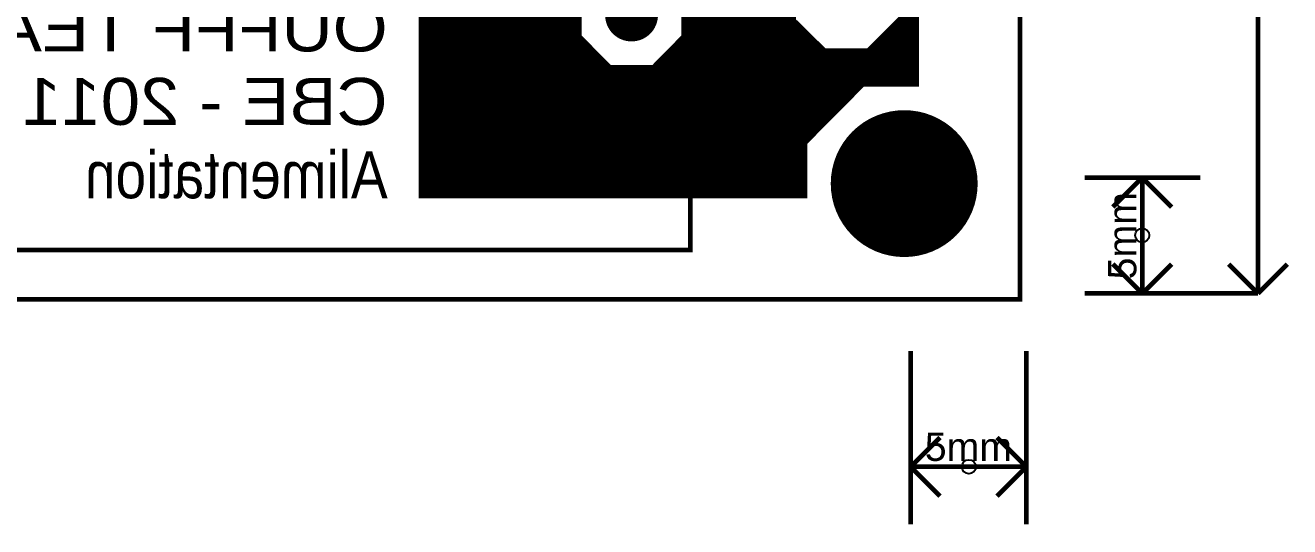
# Model space of a CAD drawing. Extents: x -1.81 to 1.81, y -3.04 to 3.03.
# Drawn here: x -0.346 to 1.806, y -3.037 to -2.183 of the extents above; entities that cross this region are included whole.
import ezdxf

# ---------------------------------------------------------------- set-up
doc = ezdxf.new("R2010")
doc.units = 0
doc.layers.get('0').update_dxf_attribs({"linetype": 'CONTINUOUS'})

# ---------------------------------------------------------------- blocks, each defined once
blk = doc.blocks.new('EPAD')
at = {"const_width": 0.5}
blk.add_lwpolyline([(-0.25, 0, 1), (0.25, 0, 1)], format="xyb", close=True, dxfattribs=at)

msp = doc.modelspace()

# ---------------------------------------------------------------- linework, layer by layer
for points, const_width in [([(-1.802, -2.65), (1.347, -2.65), (1.347, 2.861), (-1.802, 2.861), (-1.802, -2.65)], 0.008), ([(1.752, -2.64), (1.752, 2.871)], 0.008), ([(-1.213, -2.566), (0.786, -2.566), (0.786, -0.566), (-1.213, -0.566), (-1.213, -2.566)], 0.008), ([(0.941, -2.093), (0.941, -2.184), (1.006, -2.248), (1.097, -2.248), (1.15, -2.195), (1.15, -2.263), (1.071, -2.263), (0.96, -2.375), (0.96, -2.453), (0.349, -2.453), (0.349, -2.06)], 0.05), ([(0.64, -2.276), (0.732, -2.276), (0.796, -2.211), (0.796, -2.12), (0.732, -2.056), (0.64, -2.056), (0.576, -2.12), (0.576, -2.211), (0.64, -2.276)], 0.05), ([(1.457, -2.443), (1.654, -2.443)], 0.008), ([(1.555, -2.443), (1.505, -2.493)], 0.008), ([(1.555, -2.64), (1.555, -2.443)], 0.008), ([(1.555, -2.443), (1.605, -2.493)], 0.008), ([(1.555, -2.64), (1.505, -2.59)], 0.008), ([(1.555, -2.64), (1.605, -2.59)], 0.008), ([(1.752, -2.64), (1.702, -2.59)], 0.008), ([(1.752, -2.64), (1.802, -2.59)], 0.008), ([(1.457, -2.64), (1.752, -2.64)], 0.008), ([(1.161, -2.738), (1.161, -3.033)], 0.008), ([(1.358, -2.738), (1.358, -3.033)], 0.008), ([(1.161, -2.935), (1.211, -2.885)], 0.008), ([(1.358, -2.935), (1.308, -2.885)], 0.008), ([(1.161, -2.935), (1.358, -2.935)], 0.008), ([(1.161, -2.935), (1.211, -2.985)], 0.008), ([(1.358, -2.935), (1.308, -2.985)], 0.008)]:
    msp.add_lwpolyline(points, dxfattribs=dict(const_width=const_width))
for points in [[(0.477, -2.453), (0.477, 0.559)], [(0.478, -2.453), (0.478, 0.559)], [(0.479, -2.453), (0.479, 0.559)], [(0.48, -2.453), (0.48, 0.559)], [(0.481, -2.453), (0.481, 0.559)], [(0.482, -2.453), (0.482, 0.559)], [(0.483, -2.453), (0.483, 0.559)], [(0.484, -2.453), (0.484, 0.559)], [(0.485, -2.453), (0.485, 0.559)], [(0.486, -2.453), (0.486, 0.559)], [(0.487, -2.453), (0.487, 0.559)], [(0.488, -2.453), (0.488, 0.559)], [(0.489, -2.453), (0.489, 0.559)], [(0.49, -2.453), (0.49, 0.559)], [(0.491, -2.453), (0.491, 0.559)], [(0.492, -2.453), (0.492, 0.559)], [(0.493, -2.453), (0.493, 0.559)], [(0.494, -2.453), (0.494, 0.559)], [(0.495, -2.453), (0.495, 0.559)], [(0.496, -2.453), (0.496, 0.559)], [(0.497, -2.453), (0.497, 0.559)], [(0.498, -2.453), (0.498, 0.559)], [(0.499, -2.453), (0.499, 0.559)], [(0.5, -2.453), (0.5, 0.559)], [(0.501, -2.453), (0.501, 0.559)], [(0.502, -2.453), (0.502, 0.559)], [(0.503, -2.453), (0.503, 0.559)], [(0.504, -2.453), (0.504, 0.559)], [(0.505, -2.453), (0.505, 0.559)], [(0.506, -2.453), (0.506, 0.559)], [(0.507, -2.453), (0.507, 0.559)], [(0.508, -2.453), (0.508, 0.559)], [(0.509, -2.453), (0.509, 0.559)], [(0.51, -2.453), (0.51, 0.559)], [(0.511, -2.453), (0.511, 0.559)], [(0.512, -2.453), (0.512, 0.559)], [(0.513, -2.453), (0.513, 0.559)], [(0.514, -2.453), (0.514, 0.559)], [(0.515, -2.453), (0.515, 0.559)], [(0.516, -2.453), (0.516, 0.559)], [(0.517, -2.453), (0.517, 0.559)], [(0.518, -2.453), (0.518, 0.559)], [(0.519, -2.453), (0.519, 0.559)], [(0.52, -2.453), (0.52, 0.559)], [(0.521, -2.453), (0.521, 0.559)], [(0.522, -2.453), (0.522, 0.559)], [(0.523, -2.453), (0.523, 0.559)], [(0.524, -2.453), (0.524, 0.559)], [(0.525, -2.453), (0.525, 0.559)], [(0.526, -2.453), (0.526, 0.559)], [(0.527, -2.453), (0.527, 0.559)], [(0.528, -2.453), (0.528, 0.559)], [(0.529, -2.453), (0.529, 0.559)], [(0.53, -2.453), (0.53, 0.559)], [(0.531, -2.453), (0.531, 0.559)], [(0.532, -2.453), (0.532, 0.559)], [(0.533, -2.453), (0.533, 0.559)], [(0.534, -2.453), (0.534, 0.559)], [(0.535, -2.453), (0.535, 0.559)], [(0.536, -2.453), (0.536, 0.559)], [(0.537, -2.453), (0.537, 0.559)], [(0.538, -2.453), (0.538, 0.559)], [(0.539, -2.453), (0.539, 0.559)], [(0.54, -2.453), (0.54, 0.559)], [(0.541, -2.453), (0.541, 0.559)], [(0.542, -2.453), (0.542, 0.559)], [(0.543, -2.453), (0.543, 0.559)], [(0.544, -2.453), (0.544, 0.559)], [(0.545, -2.453), (0.545, 0.559)], [(0.546, -2.453), (0.546, 0.559)], [(0.472, -2.453), (0.472, -0.183)], [(0.473, -2.453), (0.473, -0.182)], [(0.474, -2.453), (0.474, -0.181)], [(0.475, -2.453), (0.475, -0.18)], [(0.476, -2.453), (0.476, -0.179)], [(0.547, -2.453), (0.547, -0.178)], [(0.548, -2.453), (0.548, -0.179)], [(0.549, -2.453), (0.549, -0.18)], [(0.55, -2.453), (0.55, -0.181)], [(0.551, -2.453), (0.551, -0.182)], [(0.552, -2.453), (0.552, -0.183)], [(0.553, -2.453), (0.553, -0.184)], [(0.554, -2.453), (0.554, -0.185)], [(0.555, -2.453), (0.555, -0.186)], [(0.556, -2.453), (0.556, -0.187)], [(0.557, -2.453), (0.557, -0.188)], [(0.558, -2.453), (0.558, -0.189)], [(0.559, -2.453), (0.559, -0.19)], [(0.56, -2.453), (0.56, -0.191)], [(0.561, -2.453), (0.561, -0.192)], [(0.562, -2.453), (0.562, -0.193)], [(0.563, -2.453), (0.563, -0.194)], [(0.564, -2.453), (0.564, -0.195)], [(0.565, -2.453), (0.565, -0.196)], [(0.566, -2.453), (0.566, -0.197)], [(0.567, -2.453), (0.567, -0.198)], [(0.568, -2.453), (0.568, -0.199)], [(0.569, -2.453), (0.569, -0.2)], [(0.57, -2.453), (0.57, -0.201)], [(0.571, -2.453), (0.571, -0.202)], [(0.572, -2.453), (0.572, -0.203)], [(0.573, -2.453), (0.573, -0.204)], [(0.574, -2.453), (0.574, -0.205)], [(0.575, -2.453), (0.575, -0.206)], [(0.576, -2.453), (0.576, -0.207)], [(0.471, -2.453), (0.471, -0.387)], [(0.45, -2.453), (0.45, -0.408)], [(0.451, -2.453), (0.451, -0.407)], [(0.452, -2.453), (0.452, -0.406)], [(0.453, -2.453), (0.453, -0.405)], [(0.454, -2.453), (0.454, -0.404)], [(0.455, -2.453), (0.455, -0.403)], [(0.456, -2.453), (0.456, -0.402)], [(0.457, -2.453), (0.457, -0.401)], [(0.458, -2.453), (0.458, -0.4)], [(0.459, -2.453), (0.459, -0.399)], [(0.46, -2.453), (0.46, -0.398)], [(0.461, -2.453), (0.461, -0.397)], [(0.462, -2.453), (0.462, -0.396)], [(0.463, -2.453), (0.463, -0.395)], [(0.464, -2.453), (0.464, -0.394)], [(0.465, -2.453), (0.465, -0.393)], [(0.466, -2.453), (0.466, -0.392)], [(0.467, -2.453), (0.467, -0.391)], [(0.468, -2.453), (0.468, -0.39)], [(0.469, -2.453), (0.469, -0.389)], [(0.47, -2.453), (0.47, -0.388)], [(0.428, -2.453), (0.428, -0.43)], [(0.429, -2.453), (0.429, -0.429)], [(0.43, -2.453), (0.43, -0.428)], [(0.431, -2.453), (0.431, -0.427)], [(0.432, -2.453), (0.432, -0.426)], [(0.433, -2.453), (0.433, -0.425)], [(0.434, -2.453), (0.434, -0.424)], [(0.435, -2.453), (0.435, -0.423)], [(0.436, -2.453), (0.436, -0.422)], [(0.437, -2.453), (0.437, -0.421)], [(0.438, -2.453), (0.438, -0.42)], [(0.439, -2.453), (0.439, -0.419)], [(0.44, -2.453), (0.44, -0.418)], [(0.441, -2.453), (0.441, -0.417)], [(0.442, -2.453), (0.442, -0.416)], [(0.443, -2.453), (0.443, -0.415)], [(0.444, -2.453), (0.444, -0.414)], [(0.445, -2.453), (0.445, -0.413)], [(0.446, -2.453), (0.446, -0.412)], [(0.447, -2.453), (0.447, -0.411)], [(0.448, -2.453), (0.448, -0.41)], [(0.449, -2.453), (0.449, -0.409)], [(0.407, -2.453), (0.407, -0.451)], [(0.408, -2.453), (0.408, -0.45)], [(0.409, -2.453), (0.409, -0.449)], [(0.41, -2.453), (0.41, -0.448)], [(0.411, -2.453), (0.411, -0.447)], [(0.412, -2.453), (0.412, -0.446)], [(0.413, -2.453), (0.413, -0.445)], [(0.414, -2.453), (0.414, -0.444)], [(0.415, -2.453), (0.415, -0.443)], [(0.416, -2.453), (0.416, -0.442)], [(0.417, -2.453), (0.417, -0.441)], [(0.418, -2.453), (0.418, -0.44)], [(0.419, -2.453), (0.419, -0.439)], [(0.42, -2.453), (0.42, -0.438)], [(0.421, -2.453), (0.421, -0.437)], [(0.422, -2.453), (0.422, -0.436)], [(0.423, -2.453), (0.423, -0.435)], [(0.424, -2.453), (0.424, -0.434)], [(0.425, -2.453), (0.425, -0.433)], [(0.426, -2.453), (0.426, -0.432)], [(0.427, -2.453), (0.427, -0.431)], [(0.385, -2.453), (0.385, -0.473)], [(0.386, -2.453), (0.386, -0.472)], [(0.387, -2.453), (0.387, -0.471)], [(0.388, -2.453), (0.388, -0.47)], [(0.389, -2.453), (0.389, -0.469)], [(0.39, -2.453), (0.39, -0.468)], [(0.391, -2.453), (0.391, -0.467)], [(0.392, -2.453), (0.392, -0.466)], [(0.393, -2.453), (0.393, -0.465)], [(0.394, -2.453), (0.394, -0.464)], [(0.395, -2.453), (0.395, -0.463)], [(0.396, -2.453), (0.396, -0.462)], [(0.397, -2.453), (0.397, -0.461)], [(0.398, -2.453), (0.398, -0.46)], [(0.399, -2.453), (0.399, -0.459)], [(0.4, -2.453), (0.4, -0.458)], [(0.401, -2.453), (0.401, -0.457)], [(0.402, -2.453), (0.402, -0.456)], [(0.403, -2.453), (0.403, -0.455)], [(0.404, -2.453), (0.404, -0.454)], [(0.405, -2.453), (0.405, -0.453)], [(0.406, -2.453), (0.406, -0.452)], [(0.364, -2.453), (0.364, -0.494)], [(0.365, -2.453), (0.365, -0.493)], [(0.366, -2.453), (0.366, -0.492)], [(0.367, -2.453), (0.367, -0.491)], [(0.368, -2.453), (0.368, -0.49)], [(0.369, -2.453), (0.369, -0.489)], [(0.37, -2.453), (0.37, -0.488)], [(0.371, -2.453), (0.371, -0.487)], [(0.372, -2.453), (0.372, -0.486)], [(0.373, -2.453), (0.373, -0.485)], [(0.374, -2.453), (0.374, -0.484)], [(0.375, -2.453), (0.375, -0.483)], [(0.376, -2.453), (0.376, -0.482)], [(0.377, -2.453), (0.377, -0.481)], [(0.378, -2.453), (0.378, -0.48)], [(0.379, -2.453), (0.379, -0.479)], [(0.38, -2.453), (0.38, -0.478)], [(0.381, -2.453), (0.381, -0.477)], [(0.382, -2.453), (0.382, -0.476)], [(0.383, -2.453), (0.383, -0.475)], [(0.384, -2.453), (0.384, -0.474)], [(0.349, -2.453), (0.349, -0.509)], [(0.35, -2.453), (0.35, -0.508)], [(0.351, -2.453), (0.351, -0.507)], [(0.352, -2.453), (0.352, -0.506)], [(0.353, -2.453), (0.353, -0.505)], [(0.354, -2.453), (0.354, -0.504)], [(0.355, -2.453), (0.355, -0.503)], [(0.356, -2.453), (0.356, -0.502)], [(0.357, -2.453), (0.357, -0.501)], [(0.358, -2.453), (0.358, -0.5)], [(0.359, -2.453), (0.359, -0.499)], [(0.36, -2.453), (0.36, -0.498)], [(0.361, -2.453), (0.361, -0.497)], [(0.362, -2.453), (0.362, -0.496)], [(0.363, -2.453), (0.363, -0.495)], [(0.796, -2.453), (0.796, -1.953)], [(0.797, -2.453), (0.797, -1.954)], [(0.798, -2.453), (0.798, -1.955)], [(0.799, -2.453), (0.799, -1.956)], [(0.8, -2.453), (0.8, -1.957)], [(0.801, -2.453), (0.801, -1.958)], [(0.802, -2.453), (0.802, -1.959)], [(0.803, -2.453), (0.803, -1.96)], [(0.804, -2.453), (0.804, -1.961)], [(0.805, -2.453), (0.805, -1.962)], [(0.806, -2.453), (0.806, -1.963)], [(0.807, -2.453), (0.807, -1.964)], [(0.808, -2.453), (0.808, -1.965)], [(0.809, -2.453), (0.809, -1.966)], [(0.81, -2.453), (0.81, -1.967)], [(0.811, -2.453), (0.811, -1.968)], [(0.812, -2.453), (0.812, -1.969)], [(0.813, -2.453), (0.813, -1.97)], [(0.814, -2.453), (0.814, -1.971)], [(0.815, -2.453), (0.815, -1.972)], [(0.816, -2.453), (0.816, -1.973)], [(0.817, -2.453), (0.817, -1.974)], [(0.818, -2.453), (0.818, -1.975)], [(0.819, -2.453), (0.819, -1.976)], [(0.82, -2.453), (0.82, -1.977)], [(0.821, -2.453), (0.821, -1.978)], [(0.822, -2.453), (0.822, -1.979)], [(0.823, -2.453), (0.823, -1.98)], [(0.824, -2.453), (0.824, -1.981)], [(0.825, -2.453), (0.825, -1.982)], [(0.826, -2.453), (0.826, -1.983)], [(0.827, -2.453), (0.827, -1.984)], [(0.828, -2.453), (0.828, -1.985)], [(0.829, -2.453), (0.829, -1.986)], [(0.83, -2.453), (0.83, -1.987)], [(0.831, -2.453), (0.831, -1.988)], [(0.832, -2.453), (0.832, -1.989)], [(0.833, -2.453), (0.833, -1.99)], [(0.834, -2.453), (0.834, -1.991)], [(0.835, -2.453), (0.835, -1.992)], [(0.836, -2.453), (0.836, -1.993)], [(0.837, -2.453), (0.837, -1.994)], [(0.838, -2.453), (0.838, -1.995)], [(0.839, -2.453), (0.839, -1.996)], [(0.84, -2.453), (0.84, -1.997)], [(0.841, -2.453), (0.841, -1.998)], [(0.842, -2.453), (0.842, -1.999)], [(0.843, -2.453), (0.843, -2)], [(0.844, -2.453), (0.844, -2.001)], [(0.845, -2.453), (0.845, -2.002)], [(0.846, -2.453), (0.846, -2.003)], [(0.847, -2.453), (0.847, -2.004)], [(0.848, -2.453), (0.848, -2.005)], [(0.849, -2.453), (0.849, -2.006)], [(0.85, -2.453), (0.85, -2.007)], [(0.851, -2.453), (0.851, -2.008)], [(0.852, -2.453), (0.852, -2.009)], [(0.853, -2.453), (0.853, -2.01)], [(0.854, -2.453), (0.854, -2.011)], [(0.855, -2.453), (0.855, -2.012)], [(0.856, -2.453), (0.856, -2.013)], [(0.857, -2.453), (0.857, -2.014)], [(0.858, -2.453), (0.858, -2.015)], [(0.859, -2.453), (0.859, -2.016)], [(0.86, -2.453), (0.86, -2.017)], [(0.861, -2.453), (0.861, -2.018)], [(0.862, -2.453), (0.862, -2.019)], [(0.863, -2.453), (0.863, -2.02)], [(0.864, -2.453), (0.864, -2.021)], [(0.865, -2.453), (0.865, -2.022)], [(0.866, -2.453), (0.866, -2.023)], [(0.867, -2.453), (0.867, -2.024)], [(0.868, -2.453), (0.868, -2.025)], [(0.869, -2.453), (0.869, -2.026)], [(0.87, -2.453), (0.87, -2.027)], [(0.871, -2.453), (0.871, -2.028)], [(0.872, -2.453), (0.872, -2.029)], [(0.873, -2.453), (0.873, -2.03)], [(0.874, -2.453), (0.874, -2.031)], [(0.875, -2.453), (0.875, -2.032)], [(0.876, -2.453), (0.876, -2.033)], [(0.877, -2.453), (0.877, -2.034)], [(0.878, -2.453), (0.878, -2.035)], [(0.879, -2.453), (0.879, -2.036)], [(0.88, -2.453), (0.88, -2.037)], [(0.881, -2.453), (0.881, -2.038)], [(0.882, -2.453), (0.882, -2.039)], [(0.883, -2.453), (0.883, -2.04)], [(0.884, -2.453), (0.884, -2.041)], [(0.885, -2.453), (0.885, -2.042)], [(0.886, -2.453), (0.886, -2.043)], [(0.887, -2.453), (0.887, -2.044)], [(0.888, -2.453), (0.888, -2.045)], [(0.889, -2.453), (0.889, -2.046)], [(0.89, -2.453), (0.89, -2.047)], [(0.891, -2.453), (0.891, -2.048)], [(0.892, -2.453), (0.892, -2.049)], [(0.893, -2.453), (0.893, -2.05)], [(0.894, -2.453), (0.894, -2.051)], [(0.895, -2.453), (0.895, -2.052)], [(0.896, -2.453), (0.896, -2.053)], [(0.897, -2.453), (0.897, -2.054)], [(0.898, -2.453), (0.898, -2.055)], [(0.899, -2.453), (0.899, -2.056)], [(0.9, -2.453), (0.9, -2.057)], [(0.901, -2.453), (0.901, -2.058)], [(0.902, -2.453), (0.902, -2.059)], [(0.903, -2.453), (0.903, -2.06)], [(0.904, -2.453), (0.904, -2.061)], [(0.905, -2.453), (0.905, -2.062)], [(0.906, -2.453), (0.906, -2.063)], [(0.907, -2.453), (0.907, -2.064)], [(0.908, -2.453), (0.908, -2.065)], [(0.909, -2.453), (0.909, -2.066)], [(0.91, -2.453), (0.91, -2.066)], [(0.911, -2.453), (0.911, -2.066)], [(0.912, -2.453), (0.912, -2.066)], [(0.913, -2.453), (0.913, -2.066)], [(0.914, -2.453), (0.914, -2.066)], [(0.915, -2.453), (0.915, -2.066)], [(0.916, -2.453), (0.916, -2.066)], [(0.917, -2.453), (0.917, -2.066)], [(0.918, -2.453), (0.918, -2.066)], [(0.919, -2.453), (0.919, -2.066)], [(0.92, -2.453), (0.92, -2.066)], [(0.921, -2.453), (0.921, -2.066)], [(0.922, -2.453), (0.922, -2.066)], [(0.923, -2.453), (0.923, -2.066)], [(0.924, -2.453), (0.924, -2.066)], [(0.925, -2.453), (0.925, -2.066)], [(0.926, -2.453), (0.926, -2.066)], [(0.927, -2.453), (0.927, -2.066)], [(0.928, -2.453), (0.928, -2.066)], [(0.929, -2.453), (0.929, -2.066)], [(0.93, -2.453), (0.93, -2.066)], [(0.931, -2.453), (0.931, -2.066)], [(0.932, -2.453), (0.932, -2.066)], [(0.933, -2.453), (0.933, -2.066)], [(0.934, -2.453), (0.934, -2.066)], [(0.935, -2.453), (0.935, -2.066)], [(0.936, -2.453), (0.936, -2.066)], [(0.937, -2.453), (0.937, -2.066)], [(0.938, -2.453), (0.938, -2.066)], [(0.939, -2.453), (0.939, -2.066)], [(0.94, -2.453), (0.94, -2.066)], [(0.941, -2.453), (0.941, -2.066)], [(0.942, -2.453), (0.942, -2.184)], [(0.943, -2.453), (0.943, -2.185)], [(0.944, -2.453), (0.944, -2.186)], [(0.945, -2.453), (0.945, -2.187)], [(0.946, -2.453), (0.946, -2.188)], [(0.947, -2.453), (0.947, -2.189)], [(0.948, -2.453), (0.948, -2.19)], [(0.949, -2.453), (0.949, -2.191)], [(0.95, -2.453), (0.95, -2.192)], [(0.951, -2.453), (0.951, -2.193)], [(0.952, -2.453), (0.952, -2.194)], [(0.577, -2.453), (0.577, -2.212)], [(0.578, -2.453), (0.578, -2.213)], [(0.579, -2.453), (0.579, -2.214)], [(0.58, -2.453), (0.58, -2.215)], [(0.581, -2.453), (0.581, -2.216)], [(0.791, -2.453), (0.791, -2.216)], [(0.792, -2.453), (0.792, -2.215)], [(0.793, -2.453), (0.793, -2.214)], [(0.794, -2.453), (0.794, -2.213)], [(0.795, -2.453), (0.795, -2.212)], [(0.953, -2.453), (0.953, -2.195)], [(0.954, -2.453), (0.954, -2.196)], [(0.955, -2.453), (0.955, -2.197)], [(0.956, -2.453), (0.956, -2.198)], [(0.957, -2.453), (0.957, -2.199)], [(0.958, -2.453), (0.958, -2.2)], [(0.959, -2.453), (0.959, -2.201)], [(0.96, -2.453), (0.96, -2.202)], [(0.961, -2.373), (0.961, -2.203)], [(0.962, -2.372), (0.962, -2.204)], [(0.963, -2.371), (0.963, -2.205)], [(0.964, -2.37), (0.964, -2.206)], [(0.965, -2.369), (0.965, -2.207)], [(0.966, -2.368), (0.966, -2.208)], [(0.967, -2.367), (0.967, -2.209)], [(0.968, -2.366), (0.968, -2.21)], [(0.969, -2.365), (0.969, -2.211)], [(0.97, -2.364), (0.97, -2.212)], [(0.971, -2.363), (0.971, -2.213)], [(0.972, -2.362), (0.972, -2.214)], [(0.973, -2.361), (0.973, -2.215)], [(0.974, -2.36), (0.974, -2.216)], [(1.129, -2.263), (1.129, -2.216)], [(1.13, -2.263), (1.13, -2.215)], [(1.131, -2.263), (1.131, -2.214)], [(1.132, -2.263), (1.132, -2.213)], [(1.133, -2.263), (1.133, -2.212)], [(1.134, -2.263), (1.134, -2.211)], [(1.135, -2.263), (1.135, -2.21)], [(1.136, -2.263), (1.136, -2.209)], [(1.137, -2.263), (1.137, -2.208)], [(1.138, -2.263), (1.138, -2.207)], [(1.139, -2.263), (1.139, -2.206)], [(1.14, -2.263), (1.14, -2.205)], [(1.141, -2.263), (1.141, -2.204)], [(1.142, -2.263), (1.142, -2.203)], [(1.143, -2.263), (1.143, -2.202)], [(1.144, -2.263), (1.144, -2.201)], [(1.145, -2.263), (1.145, -2.2)], [(1.146, -2.263), (1.146, -2.199)], [(1.147, -2.263), (1.147, -2.198)], [(1.148, -2.263), (1.148, -2.197)], [(1.149, -2.263), (1.149, -2.196)], [(1.15, -2.263), (1.15, -2.195)], [(0.582, -2.453), (0.582, -2.217)], [(0.583, -2.453), (0.583, -2.218)], [(0.584, -2.453), (0.584, -2.219)], [(0.585, -2.453), (0.585, -2.22)], [(0.586, -2.453), (0.586, -2.221)], [(0.587, -2.453), (0.587, -2.222)], [(0.588, -2.453), (0.588, -2.223)], [(0.589, -2.453), (0.589, -2.224)], [(0.59, -2.453), (0.59, -2.225)], [(0.591, -2.453), (0.591, -2.226)], [(0.592, -2.453), (0.592, -2.227)], [(0.593, -2.453), (0.593, -2.228)], [(0.594, -2.453), (0.594, -2.229)], [(0.595, -2.453), (0.595, -2.23)], [(0.596, -2.453), (0.596, -2.231)], [(0.597, -2.453), (0.597, -2.232)], [(0.598, -2.453), (0.598, -2.233)], [(0.599, -2.453), (0.599, -2.234)], [(0.6, -2.453), (0.6, -2.235)], [(0.601, -2.453), (0.601, -2.236)], [(0.602, -2.453), (0.602, -2.237)], [(0.77, -2.453), (0.77, -2.237)], [(0.771, -2.453), (0.771, -2.236)], [(0.772, -2.453), (0.772, -2.235)], [(0.773, -2.453), (0.773, -2.234)], [(0.774, -2.453), (0.774, -2.233)], [(0.775, -2.453), (0.775, -2.232)], [(0.776, -2.453), (0.776, -2.231)], [(0.777, -2.453), (0.777, -2.23)], [(0.778, -2.453), (0.778, -2.229)], [(0.779, -2.453), (0.779, -2.228)], [(0.78, -2.453), (0.78, -2.227)], [(0.781, -2.453), (0.781, -2.226)], [(0.782, -2.453), (0.782, -2.225)], [(0.783, -2.453), (0.783, -2.224)], [(0.784, -2.453), (0.784, -2.223)], [(0.785, -2.453), (0.785, -2.222)], [(0.786, -2.453), (0.786, -2.221)], [(0.787, -2.453), (0.787, -2.22)], [(0.788, -2.453), (0.788, -2.219)], [(0.789, -2.453), (0.789, -2.218)], [(0.79, -2.453), (0.79, -2.217)], [(0.975, -2.359), (0.975, -2.217)], [(0.976, -2.358), (0.976, -2.218)], [(0.977, -2.357), (0.977, -2.219)], [(0.978, -2.356), (0.978, -2.22)], [(0.979, -2.355), (0.979, -2.221)], [(0.98, -2.354), (0.98, -2.222)], [(0.981, -2.353), (0.981, -2.223)], [(0.982, -2.352), (0.982, -2.224)], [(0.983, -2.351), (0.983, -2.225)], [(0.984, -2.35), (0.984, -2.226)], [(0.985, -2.349), (0.985, -2.227)], [(0.986, -2.348), (0.986, -2.228)], [(0.987, -2.347), (0.987, -2.229)], [(0.988, -2.346), (0.988, -2.23)], [(0.989, -2.345), (0.989, -2.231)], [(0.99, -2.344), (0.99, -2.232)], [(0.991, -2.343), (0.991, -2.233)], [(0.992, -2.342), (0.992, -2.234)], [(0.993, -2.341), (0.993, -2.235)], [(0.994, -2.34), (0.994, -2.236)], [(0.995, -2.339), (0.995, -2.237)], [(1.108, -2.263), (1.108, -2.237)], [(1.109, -2.263), (1.109, -2.236)], [(1.11, -2.263), (1.11, -2.235)], [(1.111, -2.263), (1.111, -2.234)], [(1.112, -2.263), (1.112, -2.233)], [(1.113, -2.263), (1.113, -2.232)], [(1.114, -2.263), (1.114, -2.231)], [(1.115, -2.263), (1.115, -2.23)], [(1.116, -2.263), (1.116, -2.229)], [(1.117, -2.263), (1.117, -2.228)], [(1.118, -2.263), (1.118, -2.227)], [(1.119, -2.263), (1.119, -2.226)], [(1.12, -2.263), (1.12, -2.225)], [(1.121, -2.263), (1.121, -2.224)], [(1.122, -2.263), (1.122, -2.223)], [(1.123, -2.263), (1.123, -2.222)], [(1.124, -2.263), (1.124, -2.221)], [(1.125, -2.263), (1.125, -2.22)], [(1.126, -2.263), (1.126, -2.219)], [(1.127, -2.263), (1.127, -2.218)], [(1.128, -2.263), (1.128, -2.217)], [(0.603, -2.453), (0.603, -2.238)], [(0.604, -2.453), (0.604, -2.239)], [(0.605, -2.453), (0.605, -2.24)], [(0.606, -2.453), (0.606, -2.241)], [(0.607, -2.453), (0.607, -2.242)], [(0.608, -2.453), (0.608, -2.243)], [(0.609, -2.453), (0.609, -2.244)], [(0.61, -2.453), (0.61, -2.245)], [(0.611, -2.453), (0.611, -2.246)], [(0.612, -2.453), (0.612, -2.247)], [(0.613, -2.453), (0.613, -2.248)], [(0.614, -2.453), (0.614, -2.249)], [(0.615, -2.453), (0.615, -2.25)], [(0.616, -2.453), (0.616, -2.251)], [(0.617, -2.453), (0.617, -2.252)], [(0.618, -2.453), (0.618, -2.253)], [(0.619, -2.453), (0.619, -2.254)], [(0.62, -2.453), (0.62, -2.255)], [(0.621, -2.453), (0.621, -2.256)], [(0.622, -2.453), (0.622, -2.257)], [(0.623, -2.453), (0.623, -2.258)], [(0.624, -2.453), (0.624, -2.259)], [(0.748, -2.453), (0.748, -2.259)], [(0.749, -2.453), (0.749, -2.258)], [(0.75, -2.453), (0.75, -2.257)], [(0.751, -2.453), (0.751, -2.256)], [(0.752, -2.453), (0.752, -2.255)], [(0.753, -2.453), (0.753, -2.254)], [(0.754, -2.453), (0.754, -2.253)], [(0.755, -2.453), (0.755, -2.252)], [(0.756, -2.453), (0.756, -2.251)], [(0.757, -2.453), (0.757, -2.25)], [(0.758, -2.453), (0.758, -2.249)], [(0.759, -2.453), (0.759, -2.248)], [(0.76, -2.453), (0.76, -2.247)], [(0.761, -2.453), (0.761, -2.246)], [(0.762, -2.453), (0.762, -2.245)], [(0.763, -2.453), (0.763, -2.244)], [(0.764, -2.453), (0.764, -2.243)], [(0.765, -2.453), (0.765, -2.242)], [(0.766, -2.453), (0.766, -2.241)], [(0.767, -2.453), (0.767, -2.24)], [(0.768, -2.453), (0.768, -2.239)], [(0.769, -2.453), (0.769, -2.238)], [(0.996, -2.338), (0.996, -2.238)], [(0.997, -2.337), (0.997, -2.239)], [(0.998, -2.336), (0.998, -2.24)], [(0.999, -2.335), (0.999, -2.241)], [(1, -2.334), (1, -2.242)], [(1.001, -2.333), (1.001, -2.243)], [(1.002, -2.332), (1.002, -2.244)], [(1.003, -2.331), (1.003, -2.245)], [(1.004, -2.33), (1.004, -2.246)], [(1.005, -2.329), (1.005, -2.247)], [(1.006, -2.328), (1.006, -2.248)], [(1.007, -2.327), (1.007, -2.248)], [(1.008, -2.326), (1.008, -2.248)], [(1.009, -2.325), (1.009, -2.248)], [(1.01, -2.324), (1.01, -2.248)], [(1.011, -2.323), (1.011, -2.248)], [(1.012, -2.322), (1.012, -2.248)], [(1.013, -2.321), (1.013, -2.248)], [(1.014, -2.32), (1.014, -2.248)], [(1.015, -2.319), (1.015, -2.248)], [(1.016, -2.318), (1.016, -2.248)], [(1.017, -2.317), (1.017, -2.248)], [(1.018, -2.316), (1.018, -2.248)], [(1.019, -2.315), (1.019, -2.248)], [(1.02, -2.314), (1.02, -2.248)], [(1.021, -2.313), (1.021, -2.248)], [(1.022, -2.312), (1.022, -2.248)], [(1.023, -2.311), (1.023, -2.248)], [(1.024, -2.31), (1.024, -2.248)], [(1.025, -2.309), (1.025, -2.248)], [(1.026, -2.308), (1.026, -2.248)], [(1.027, -2.307), (1.027, -2.248)], [(1.028, -2.306), (1.028, -2.248)], [(1.029, -2.305), (1.029, -2.248)], [(1.03, -2.304), (1.03, -2.248)], [(1.031, -2.303), (1.031, -2.248)], [(1.032, -2.302), (1.032, -2.248)], [(1.033, -2.301), (1.033, -2.248)], [(1.034, -2.3), (1.034, -2.248)], [(1.035, -2.299), (1.035, -2.248)], [(1.036, -2.298), (1.036, -2.248)], [(1.037, -2.297), (1.037, -2.248)], [(1.038, -2.296), (1.038, -2.248)], [(1.039, -2.295), (1.039, -2.248)], [(1.04, -2.294), (1.04, -2.248)], [(1.041, -2.293), (1.041, -2.248)], [(1.042, -2.292), (1.042, -2.248)], [(1.043, -2.291), (1.043, -2.248)], [(1.044, -2.29), (1.044, -2.248)], [(1.045, -2.289), (1.045, -2.248)], [(1.046, -2.288), (1.046, -2.248)], [(1.047, -2.287), (1.047, -2.248)], [(1.048, -2.286), (1.048, -2.248)], [(1.049, -2.285), (1.049, -2.248)], [(1.05, -2.284), (1.05, -2.248)], [(1.051, -2.283), (1.051, -2.248)], [(1.052, -2.282), (1.052, -2.248)], [(1.053, -2.281), (1.053, -2.248)], [(1.054, -2.28), (1.054, -2.248)], [(1.055, -2.279), (1.055, -2.248)], [(1.056, -2.278), (1.056, -2.248)], [(1.057, -2.277), (1.057, -2.248)], [(1.058, -2.276), (1.058, -2.248)], [(1.059, -2.275), (1.059, -2.248)], [(1.06, -2.274), (1.06, -2.248)], [(1.061, -2.273), (1.061, -2.248)], [(1.062, -2.272), (1.062, -2.248)], [(1.063, -2.271), (1.063, -2.248)], [(1.064, -2.27), (1.064, -2.248)], [(1.065, -2.269), (1.065, -2.248)], [(1.066, -2.268), (1.066, -2.248)], [(1.067, -2.267), (1.067, -2.248)], [(1.068, -2.266), (1.068, -2.248)], [(1.069, -2.265), (1.069, -2.248)], [(1.07, -2.264), (1.07, -2.248)], [(1.071, -2.263), (1.071, -2.248)], [(1.072, -2.263), (1.072, -2.248)], [(1.073, -2.263), (1.073, -2.248)], [(1.074, -2.263), (1.074, -2.248)], [(1.075, -2.263), (1.075, -2.248)], [(1.076, -2.263), (1.076, -2.248)], [(1.077, -2.263), (1.077, -2.248)], [(1.078, -2.263), (1.078, -2.248)], [(1.079, -2.263), (1.079, -2.248)], [(1.08, -2.263), (1.08, -2.248)], [(1.081, -2.263), (1.081, -2.248)], [(1.082, -2.263), (1.082, -2.248)], [(1.083, -2.263), (1.083, -2.248)], [(1.084, -2.263), (1.084, -2.248)], [(1.085, -2.263), (1.085, -2.248)], [(1.086, -2.263), (1.086, -2.248)], [(1.087, -2.263), (1.087, -2.248)], [(1.088, -2.263), (1.088, -2.248)], [(1.089, -2.263), (1.089, -2.248)], [(1.09, -2.263), (1.09, -2.248)], [(1.091, -2.263), (1.091, -2.248)], [(1.092, -2.263), (1.092, -2.248)], [(1.093, -2.263), (1.093, -2.248)], [(1.094, -2.263), (1.094, -2.248)], [(1.095, -2.263), (1.095, -2.248)], [(1.096, -2.263), (1.096, -2.248)], [(1.097, -2.263), (1.097, -2.248)], [(1.098, -2.263), (1.098, -2.247)], [(1.099, -2.263), (1.099, -2.246)], [(1.1, -2.263), (1.1, -2.245)], [(1.101, -2.263), (1.101, -2.244)], [(1.102, -2.263), (1.102, -2.243)], [(1.103, -2.263), (1.103, -2.242)], [(1.104, -2.263), (1.104, -2.241)], [(1.105, -2.263), (1.105, -2.24)], [(1.106, -2.263), (1.106, -2.239)], [(1.107, -2.263), (1.107, -2.238)], [(0.625, -2.453), (0.625, -2.26)], [(0.626, -2.453), (0.626, -2.261)], [(0.627, -2.453), (0.627, -2.262)], [(0.628, -2.453), (0.628, -2.263)], [(0.629, -2.453), (0.629, -2.264)], [(0.63, -2.453), (0.63, -2.265)], [(0.631, -2.453), (0.631, -2.266)], [(0.632, -2.453), (0.632, -2.267)], [(0.633, -2.453), (0.633, -2.268)], [(0.634, -2.453), (0.634, -2.269)], [(0.635, -2.453), (0.635, -2.27)], [(0.636, -2.453), (0.636, -2.271)], [(0.637, -2.453), (0.637, -2.272)], [(0.638, -2.453), (0.638, -2.273)], [(0.639, -2.453), (0.639, -2.274)], [(0.64, -2.453), (0.64, -2.276)], [(0.641, -2.453), (0.641, -2.276)], [(0.642, -2.453), (0.642, -2.276)], [(0.643, -2.453), (0.643, -2.276)], [(0.644, -2.453), (0.644, -2.276)], [(0.645, -2.453), (0.645, -2.276)], [(0.646, -2.453), (0.646, -2.276)], [(0.647, -2.453), (0.647, -2.276)], [(0.648, -2.453), (0.648, -2.276)], [(0.649, -2.453), (0.649, -2.276)], [(0.65, -2.453), (0.65, -2.276)], [(0.651, -2.453), (0.651, -2.276)], [(0.652, -2.453), (0.652, -2.276)], [(0.653, -2.453), (0.653, -2.276)], [(0.654, -2.453), (0.654, -2.276)], [(0.655, -2.453), (0.655, -2.276)], [(0.656, -2.453), (0.656, -2.276)], [(0.657, -2.453), (0.657, -2.276)], [(0.658, -2.453), (0.658, -2.276)], [(0.659, -2.453), (0.659, -2.276)], [(0.66, -2.453), (0.66, -2.276)], [(0.661, -2.453), (0.661, -2.276)], [(0.662, -2.453), (0.662, -2.276)], [(0.663, -2.453), (0.663, -2.276)], [(0.664, -2.453), (0.664, -2.276)], [(0.665, -2.453), (0.665, -2.276)], [(0.666, -2.453), (0.666, -2.276)], [(0.667, -2.453), (0.667, -2.276)], [(0.668, -2.453), (0.668, -2.276)], [(0.669, -2.453), (0.669, -2.276)], [(0.67, -2.453), (0.67, -2.276)], [(0.671, -2.453), (0.671, -2.276)], [(0.672, -2.453), (0.672, -2.276)], [(0.673, -2.453), (0.673, -2.276)], [(0.674, -2.453), (0.674, -2.276)], [(0.675, -2.453), (0.675, -2.276)], [(0.676, -2.453), (0.676, -2.276)], [(0.677, -2.453), (0.677, -2.276)], [(0.678, -2.453), (0.678, -2.276)], [(0.679, -2.453), (0.679, -2.276)], [(0.68, -2.453), (0.68, -2.276)], [(0.681, -2.453), (0.681, -2.276)], [(0.682, -2.453), (0.682, -2.276)], [(0.683, -2.453), (0.683, -2.276)], [(0.684, -2.453), (0.684, -2.276)], [(0.685, -2.453), (0.685, -2.276)], [(0.686, -2.453), (0.686, -2.276)], [(0.687, -2.453), (0.687, -2.276)], [(0.688, -2.453), (0.688, -2.276)], [(0.689, -2.453), (0.689, -2.276)], [(0.69, -2.453), (0.69, -2.276)], [(0.691, -2.453), (0.691, -2.276)], [(0.692, -2.453), (0.692, -2.276)], [(0.693, -2.453), (0.693, -2.276)], [(0.694, -2.453), (0.694, -2.276)], [(0.695, -2.453), (0.695, -2.276)], [(0.696, -2.453), (0.696, -2.276)], [(0.697, -2.453), (0.697, -2.276)], [(0.698, -2.453), (0.698, -2.276)], [(0.699, -2.453), (0.699, -2.276)], [(0.7, -2.453), (0.7, -2.276)], [(0.701, -2.453), (0.701, -2.276)], [(0.702, -2.453), (0.702, -2.276)], [(0.703, -2.453), (0.703, -2.276)], [(0.704, -2.453), (0.704, -2.276)], [(0.705, -2.453), (0.705, -2.276)], [(0.706, -2.453), (0.706, -2.276)], [(0.707, -2.453), (0.707, -2.276)], [(0.708, -2.453), (0.708, -2.276)], [(0.709, -2.453), (0.709, -2.276)], [(0.71, -2.453), (0.71, -2.276)], [(0.711, -2.453), (0.711, -2.276)], [(0.712, -2.453), (0.712, -2.276)], [(0.713, -2.453), (0.713, -2.276)], [(0.714, -2.453), (0.714, -2.276)], [(0.715, -2.453), (0.715, -2.276)], [(0.716, -2.453), (0.716, -2.276)], [(0.717, -2.453), (0.717, -2.276)], [(0.718, -2.453), (0.718, -2.276)], [(0.719, -2.453), (0.719, -2.276)], [(0.72, -2.453), (0.72, -2.276)], [(0.721, -2.453), (0.721, -2.276)], [(0.722, -2.453), (0.722, -2.276)], [(0.723, -2.453), (0.723, -2.276)], [(0.724, -2.453), (0.724, -2.276)], [(0.725, -2.453), (0.725, -2.276)], [(0.726, -2.453), (0.726, -2.276)], [(0.727, -2.453), (0.727, -2.276)], [(0.728, -2.453), (0.728, -2.276)], [(0.729, -2.453), (0.729, -2.276)], [(0.73, -2.453), (0.73, -2.276)], [(0.731, -2.453), (0.731, -2.276)], [(0.732, -2.453), (0.732, -2.276)], [(0.733, -2.453), (0.733, -2.274)], [(0.734, -2.453), (0.734, -2.273)], [(0.735, -2.453), (0.735, -2.272)], [(0.736, -2.453), (0.736, -2.271)], [(0.737, -2.453), (0.737, -2.27)], [(0.738, -2.453), (0.738, -2.269)], [(0.739, -2.453), (0.739, -2.268)], [(0.74, -2.453), (0.74, -2.267)], [(0.741, -2.453), (0.741, -2.266)], [(0.742, -2.453), (0.742, -2.265)], [(0.743, -2.453), (0.743, -2.264)], [(0.744, -2.453), (0.744, -2.263)], [(0.745, -2.453), (0.745, -2.262)], [(0.746, -2.453), (0.746, -2.261)], [(0.747, -2.453), (0.747, -2.26)]]:
    msp.add_lwpolyline(points)
for centre, radius in [((0.686, -2.166), 0.025), ((1.15, -2.453), 0.03)]:
    msp.add_circle(centre, radius)
at = {"layer": '12632256'}
for centre in [(1.555, -2.541), (1.26, -2.935)]:
    msp.add_circle(centre, 0.012, dxfattribs=at)

# ---------------------------------------------------------------- block references
for p, xscale, yscale in [((0.686, -2.166), 0.09, 0.09), ((1.15, -2.453), 0.25, 0.25)]:
    msp.add_blockref('EPAD', p, dxfattribs=dict(xscale=xscale, yscale=yscale))

# ---------------------------------------------------------------- texts
at = {"layer": '12632256', "text_generation_flag": 2}
for s, width, p in [('OUFFF TEAM', 1.125, (0.271, -2.228)), ('CBE - 2011', 1.125, (0.271, -2.353)), ('Alimentation', 0.875, (0.271, -2.478))]:
    msp.add_text(s, height=0.08, dxfattribs=dict(at, width=width)).set_placement(p)
at = {"layer": '12632256', "width": 1.041667}
msp.add_text('5mm', height=0.048, rotation=90, dxfattribs=at).set_placement((1.545, -2.616))
msp.add_text('5mm', height=0.048, dxfattribs=at).set_placement((1.185, -2.925))

doc.saveas('drawing.dxf')
